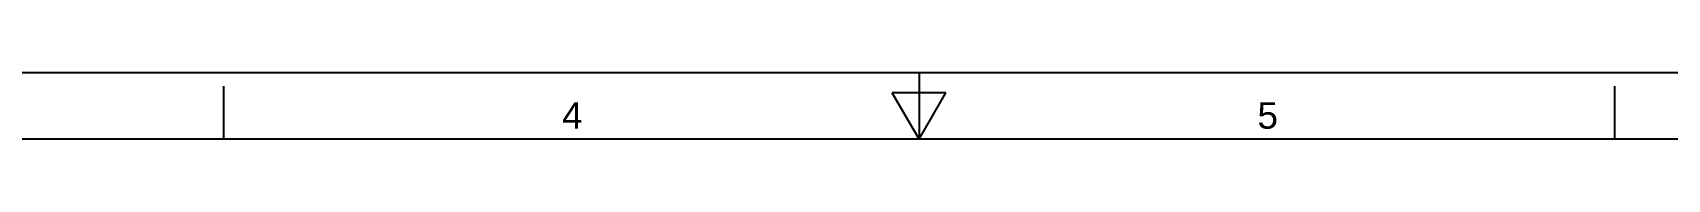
# Model space of a CAD drawing. Header units: millimetres. Extents: x -992 to 1678, y 98 to 1000.
# Drawn here: x -848.9 to -725.5, y 674.7 to 679.7 of the extents above; entities that cross this region are included whole.
import ezdxf

# ---------------------------------------------------------------- set-up
doc = ezdxf.new("R2010")
doc.units = ezdxf.units.MM
doc.layers.add('3', color=3, linetype='Continuous')
doc.styles.add('STYLE3', font='arial.ttf')

msp = doc.modelspace()

# ---------------------------------------------------------------- linework, layer by layer
at = {"layer": '3', "color": 0}
for p, q in [((-571.9486804, 679.70519083), (-991.9486804, 679.70519083)), ((-571.9486804, 679.70519083), (-991.9486804, 679.70519083)), ((-834.4486804, 678.70519083), (-834.4486804, 674.70519083)), ((-781.9486804, 679.70519083), (-781.9486804, 674.70519083)), ((-729.4486804, 678.70519083), (-729.4486804, 674.70519083)), ((-781.9486804, 674.70519083), (-783.96940634, 678.20519083)), ((-779.92795446, 678.20519083), (-783.96940634, 678.20519083)), ((-781.9486804, 674.70519083), (-779.92795446, 678.20519083)), ((-576.9486804, 674.70519083), (-986.9486804, 674.70519083))]:
    msp.add_line(p, q, dxfattribs=at)

# ---------------------------------------------------------------- texts
at = {"layer": '3', "color": 0, "style": 'STYLE3'}
for s, p in [('4', (-808.90300714, 675.48886751)), ('5', (-756.40300714, 675.48886751))]:
    msp.add_text(s, height=2, dxfattribs=at).set_placement(p)

doc.saveas('drawing.dxf')
